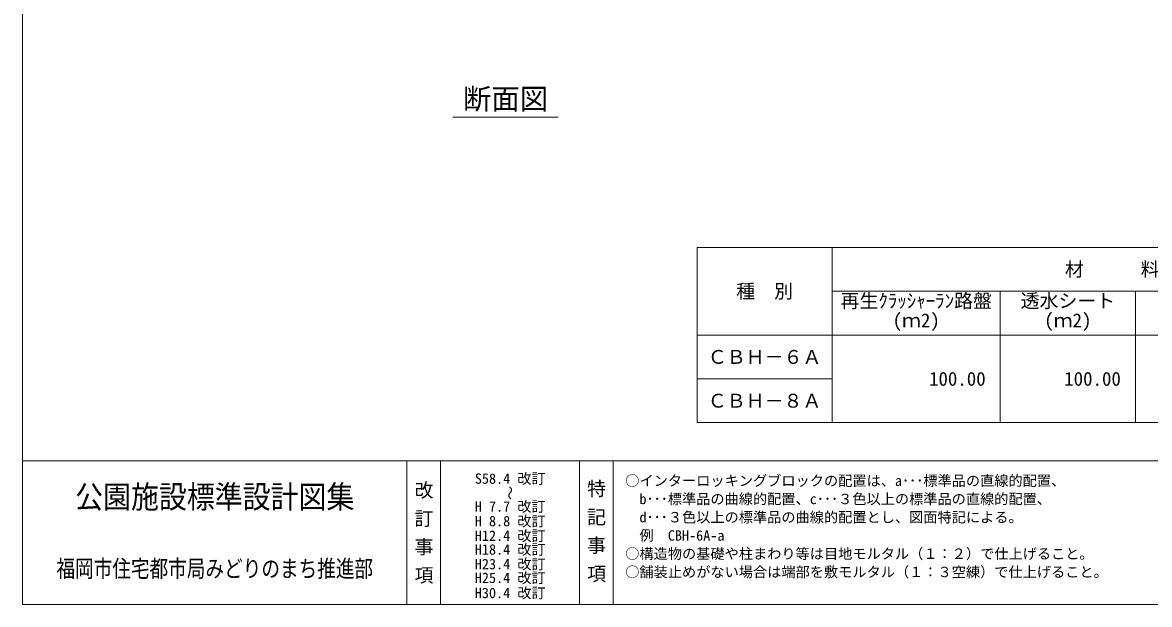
# Model space of a CAD drawing. Units: millimetres at full size, sheet at 1:10; details may follow other scales. Extents: x 3954 to 6692, y 1815 to 3681.
# Drawn here: x 3954 to 5496, y 1815 to 2612 of the extents above; entities that cross this region are included whole.
import ezdxf
from ezdxf.enums import TextEntityAlignment as Align

# ---------------------------------------------------------------- set-up
doc = ezdxf.new("R2010")
doc.units = ezdxf.units.MM
doc.header["$LTSCALE"] = 10
for name, color, linetype, lineweight in [('0_2', 7, 'Continuous', 13), ('_0-0_', 7, 'Continuous', 13), ('寸法', 1, 'Continuous', 13)]:
    doc.layers.add(name, color=color, linetype=linetype, lineweight=lineweight)
doc.styles.add('@ＭＳ ゴシック', font='')
doc.styles.add('ＭＳ ゴシック', font='')
doc.styles.get('@ＭＳ ゴシック').set_extended_font_data('@MS Gothic')
doc.styles.get('ＭＳ ゴシック').set_extended_font_data('MS Gothic')

msp = doc.modelspace()

# ---------------------------------------------------------------- linework, layer by layer
at = {"layer": '0_2'}
for p, q in [((4876.6, 2303.9), (4876.6, 2063.9)), ((4876.6, 2303.9), (5891.6, 2303.9)), ((5061.6, 2303.9), (5061.6, 2063.9)), ((5061.6, 2243.9), (5891.6, 2243.9)), ((5291.6, 2243.9), (5291.6, 2063.9)), ((5476.6, 2243.9), (5476.6, 2063.9)), ((4876.6, 2183.9), (5891.6, 2183.9)), ((4876.6, 2123.9), (5061.6, 2123.9)), ((4876.6, 2063.9), (5891.6, 2063.9))]:
    msp.add_line(p, q, dxfattribs=at)
at = {"layer": '_0-0_', "color": 6}
msp.add_line((3953.63, 2011.39), (6691.76, 2011.39), dxfattribs=at)
at = {"layer": '_0-0_'}
for p, q in [((4479.69, 2011.39), (4479.69, 1814.81)), ((4525.65, 2011.39), (4525.65, 1814.81)), ((4715.81, 2011.39), (4715.81, 1814.81)), ((4761.77, 2011.39), (4761.77, 1814.81))]:
    msp.add_line(p, q, dxfattribs=at)
at = {"layer": '_0-0_', "color": 6}
msp.add_lwpolyline([(6691.76, 3626.63), (3953.63, 3626.63), (3953.63, 1814.81), (6691.76, 1814.81)], close=True, dxfattribs=at)
at = {"layer": '寸法', "color": 3}
msp.add_line((4542.28, 2482.33), (4686.73, 2482.33), dxfattribs=at)

# ---------------------------------------------------------------- texts
at = {"layer": '_0-0_', "style": 'ＭＳ ゴシック'}
for s, height, p in [('材\u3000\u3000\u3000料\u3000\u3000\u3000表', 18.99, (5496.6, 2273.9)), ('種\u3000別', 18.99, (4969.1, 2243.9)), ('ＣＢＨ－６Ａ', 18.99, (4969.1, 2153.9)), ('ＣＢＨ－８Ａ', 18.99, (4969.1, 2093.9)), ('S58.4 改訂', 14.24, (4621.03, 1987.25)), ('H 7.7 改訂', 14.24, (4621.03, 1949.01)), ('H 8.8 改訂', 14.24, (4621.03, 1929.01)), ('H12.4 改訂', 14.24, (4621.03, 1909.01)), ('H18.4 改訂', 14.24, (4621.03, 1890.18)), ('H23.4 改訂', 14.24, (4621.03, 1870.18)), ('H25.4 改訂', 14.24, (4621.03, 1851.36)), ('H30.4 改訂', 14.24, (4621.03, 1830.61))]:
    msp.add_text(s, height=height, dxfattribs=at).set_placement(p, align=Align.MIDDLE_CENTER)
for s, height, p in [('再生ｸﾗｯｼｬｰﾗﾝ路盤', 18.99, (5073, 2240.25)), ('透水シート', 18.99, (5319.35, 2240.25)), ('(ｍ2)', 18.99, (5144.22, 2213.45)), ('(ｍ2)', 18.99, (5351.72, 2213.45)), ('○インターロッキングブロックの配置は、a･･･標準品の直線的配置、', 14.24, (4778.4, 1991.47)), ('\u3000b･･･標準品の曲線的配置、c･･･３色以上の標準品の直線的配置、', 14.24, (4778.4, 1966.47)), ('\u3000d･･･３色以上の標準品の曲線的配置とし、図面特記による。', 14.24, (4778.4, 1941.47)), ('\u3000例\u3000CBH-6A-a', 14.24, (4778.4, 1916.47)), ('○構造物の基礎や柱まわり等は目地モルタル（１：２）で仕上げること。', 14.24, (4778.4, 1891.47)), ('○舗装止めがない場合は端部を敷モルタル（１：３空練）で仕上げること。', 14.24, (4778.4, 1866.47))]:
    msp.add_text(s, height=height, dxfattribs=at).set_placement(p, align=Align.TOP_LEFT)
for p in [(5271.6, 2123.9), (5456.6, 2123.9)]:
    msp.add_text('100.00', height=18.99, dxfattribs=at).set_placement(p, align=Align.MIDDLE_RIGHT)
for s, height, width, p in [('公園施設標準設計図集', 31.14, 0.9, (4216.66, 1962.25)), ('福岡市住宅都市局みどりのまち推進部', 23.36, 0.8, (4216.66, 1863.96))]:
    msp.add_text(s, height=height, dxfattribs=dict(at, width=width)).set_placement(p, align=Align.MIDDLE_CENTER)
at = {"layer": '_0-0_'}
for s, height, rotation, style, p in [('改 訂 事 項', 18.99, 270, '@ＭＳ ゴシック', (4502.67, 1913.46)), ('～', 14.24, 90, 'ＭＳ ゴシック', (4621.2, 1967.71)), ('特 記 事 項', 18.99, 270, '@ＭＳ ゴシック', (4738.79, 1915.42))]:
    msp.add_text(s, height=height, rotation=rotation, dxfattribs=dict(at, style=style)).set_placement(p, align=Align.MIDDLE_CENTER)
at = {"layer": '寸法', "color": 3, "style": 'ＭＳ ゴシック'}
msp.add_text('断面図', height=28.48, dxfattribs=at).set_placement((4556.31, 2484.48), align=Align.BOTTOM_LEFT)

doc.saveas('drawing.dxf')
